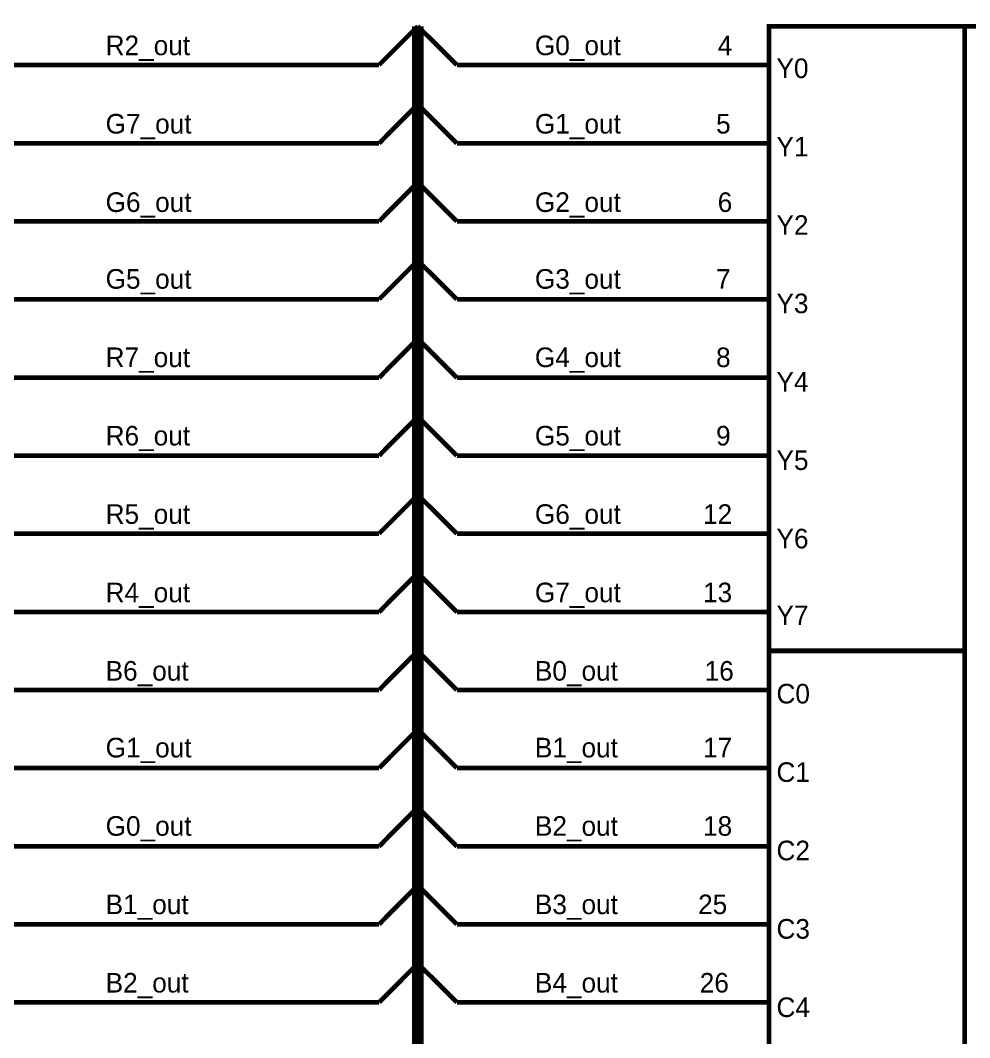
# Model space of a CAD drawing. Header units: inches. Extents: x 0 to 841, y 0 to 594.
# Drawn here: x 577.1 to 637.8, y 455.2 to 520.3 of the extents above; entities that cross this region are included whole.
import ezdxf

# ---------------------------------------------------------------- set-up
doc = ezdxf.new("R2010")
doc.units = ezdxf.units.IN
doc.layers.add('Sheet', color=255, linetype='Continuous')

msp = doc.modelspace()

# ---------------------------------------------------------------- linework, layer by layer
at = {"layer": 'Sheet'}
for points in [[(602.502, 519.972, 0.749, 0.749, 0), (602.502, 519.972, 0.749, 0.749, 0), (602.502, 404.998, 0.749, 0.749, 0)], [(600.02, 517.49, 0.3, 0.3, 0), (602.502, 519.972, 0.3, 0.3, 0)], [(605.011, 517.49, 0.3, 0.3, 0), (602.502, 519.972, 0.3, 0.3, 0)], [(637.518, 519.972, 0.3, 0.3, 0), (637.518, 344.976, 0.3, 0.3, 0)], [(572.504, 517.49, 0.3, 0.3, 0), (577.521, 517.49, 0.3, 0.3, 0)], [(600.02, 517.49, 0.3, 0.3, 0), (577.521, 517.49, 0.3, 0.3, 0)], [(605.011, 517.49, 0.3, 0.3, 0), (620.01, 517.49, 0.3, 0.3, 0)], [(625.001, 517.49, 0.3, 0.3, 0), (620.01, 517.49, 0.3, 0.3, 0)], [(600.02, 512.473, 0.3, 0.3, 0), (602.502, 514.981, 0.3, 0.3, 0)], [(605.011, 512.473, 0.3, 0.3, 0), (602.502, 514.981, 0.3, 0.3, 0)], [(572.504, 512.473, 0.3, 0.3, 0), (577.521, 512.473, 0.3, 0.3, 0)], [(600.02, 512.473, 0.3, 0.3, 0), (577.521, 512.473, 0.3, 0.3, 0)], [(620.01, 512.473, 0.3, 0.3, 0), (605.011, 512.473, 0.3, 0.3, 0), (605.011, 512.473, 0.3, 0.3, 0)], [(625.001, 512.473, 0.3, 0.3, 0), (620.01, 512.473, 0.3, 0.3, 0)], [(600.02, 507.482, 0.3, 0.3, 0), (602.502, 509.99, 0.3, 0.3, 0)], [(605.011, 507.482, 0.3, 0.3, 0), (602.502, 509.99, 0.3, 0.3, 0)], [(572.504, 507.482, 0.3, 0.3, 0), (577.521, 507.482, 0.3, 0.3, 0)], [(600.02, 507.482, 0.3, 0.3, 0), (577.521, 507.482, 0.3, 0.3, 0)], [(605.011, 507.482, 0.3, 0.3, 0), (620.01, 507.482, 0.3, 0.3, 0)], [(625.001, 507.482, 0.3, 0.3, 0), (620.01, 507.482, 0.3, 0.3, 0)], [(600.02, 502.491, 0.3, 0.3, 0), (602.502, 504.973, 0.3, 0.3, 0)], [(605.011, 502.491, 0.3, 0.3, 0), (602.502, 504.973, 0.3, 0.3, 0)], [(572.504, 502.491, 0.3, 0.3, 0), (577.521, 502.491, 0.3, 0.3, 0)], [(600.02, 502.491, 0.3, 0.3, 0), (577.521, 502.491, 0.3, 0.3, 0)], [(620.01, 502.491, 0.3, 0.3, 0), (605.011, 502.491, 0.3, 0.3, 0), (605.011, 502.491, 0.3, 0.3, 0)], [(625.001, 502.491, 0.3, 0.3, 0), (620.01, 502.491, 0.3, 0.3, 0)], [(600.02, 497.474, 0.3, 0.3, 0), (602.502, 499.982, 0.3, 0.3, 0)], [(605.011, 497.474, 0.3, 0.3, 0), (602.502, 499.982, 0.3, 0.3, 0)], [(572.504, 497.474, 0.3, 0.3, 0), (577.521, 497.474, 0.3, 0.3, 0)], [(600.02, 497.474, 0.3, 0.3, 0), (577.521, 497.474, 0.3, 0.3, 0)], [(620.01, 497.474, 0.3, 0.3, 0), (605.011, 497.474, 0.3, 0.3, 0)], [(625.001, 497.474, 0.3, 0.3, 0), (620.01, 497.474, 0.3, 0.3, 0)], [(600.02, 492.483, 0.3, 0.3, 0), (602.502, 494.991, 0.3, 0.3, 0)], [(605.011, 492.483, 0.3, 0.3, 0), (602.502, 494.991, 0.3, 0.3, 0)], [(572.504, 492.483, 0.3, 0.3, 0), (577.521, 492.483, 0.3, 0.3, 0)], [(577.521, 492.483, 0.3, 0.3, 0), (600.02, 492.483, 0.3, 0.3, 0)], [(605.011, 492.483, 0.3, 0.3, 0), (620.01, 492.483, 0.3, 0.3, 0)], [(625.001, 492.483, 0.3, 0.3, 0), (620.01, 492.483, 0.3, 0.3, 0)], [(600.02, 487.492, 0.3, 0.3, 0), (602.502, 489.974, 0.3, 0.3, 0)], [(605.011, 487.492, 0.3, 0.3, 0), (602.502, 489.974, 0.3, 0.3, 0)], [(572.504, 487.492, 0.3, 0.3, 0), (577.521, 487.492, 0.3, 0.3, 0)], [(577.521, 487.492, 0.3, 0.3, 0), (600.02, 487.492, 0.3, 0.3, 0)], [(620.01, 487.492, 0.3, 0.3, 0), (605.011, 487.492, 0.3, 0.3, 0)], [(625.001, 487.492, 0.3, 0.3, 0), (620.01, 487.492, 0.3, 0.3, 0)], [(600.02, 482.475, 0.3, 0.3, 0), (602.502, 484.983, 0.3, 0.3, 0)], [(605.011, 482.475, 0.3, 0.3, 0), (602.502, 484.983, 0.3, 0.3, 0)], [(572.504, 482.475, 0.3, 0.3, 0), (577.521, 482.475, 0.3, 0.3, 0)], [(577.521, 482.475, 0.3, 0.3, 0), (600.02, 482.475, 0.3, 0.3, 0)], [(605.011, 482.475, 0.3, 0.3, 0), (605.011, 482.475, 0.3, 0.3, 0), (620.01, 482.475, 0.3, 0.3, 0)], [(625.001, 482.475, 0.3, 0.3, 0), (620.01, 482.475, 0.3, 0.3, 0)], [(600.02, 477.484, 0.3, 0.3, 0), (602.502, 479.992, 0.3, 0.3, 0)], [(605.011, 477.484, 0.3, 0.3, 0), (602.502, 479.992, 0.3, 0.3, 0)], [(637.518, 479.992, 0.3, 0.3, 0), (625.001, 479.992, 0.3, 0.3, 0)], [(572.504, 477.484, 0.3, 0.3, 0), (577.521, 477.484, 0.3, 0.3, 0)], [(577.521, 477.484, 0.3, 0.3, 0), (600.02, 477.484, 0.3, 0.3, 0)], [(620.01, 477.484, 0.3, 0.3, 0), (605.011, 477.484, 0.3, 0.3, 0)], [(625.001, 477.484, 0.3, 0.3, 0), (620.01, 477.484, 0.3, 0.3, 0)], [(600.02, 472.493, 0.3, 0.3, 0), (602.502, 474.975, 0.3, 0.3, 0)], [(605.011, 472.493, 0.3, 0.3, 0), (602.502, 474.975, 0.3, 0.3, 0)], [(572.504, 472.493, 0.3, 0.3, 0), (577.521, 472.493, 0.3, 0.3, 0)], [(577.521, 472.493, 0.3, 0.3, 0), (600.02, 472.493, 0.3, 0.3, 0)], [(605.011, 472.493, 0.3, 0.3, 0), (605.011, 472.493, 0.3, 0.3, 0), (620.01, 472.493, 0.3, 0.3, 0)], [(625.001, 472.493, 0.3, 0.3, 0), (620.01, 472.493, 0.3, 0.3, 0)], [(600.02, 467.476, 0.3, 0.3, 0), (602.502, 469.984, 0.3, 0.3, 0)], [(605.011, 467.476, 0.3, 0.3, 0), (602.502, 469.984, 0.3, 0.3, 0)], [(572.504, 467.476, 0.3, 0.3, 0), (577.521, 467.476, 0.3, 0.3, 0)], [(577.521, 467.476, 0.3, 0.3, 0), (600.02, 467.476, 0.3, 0.3, 0)], [(620.01, 467.476, 0.3, 0.3, 0), (605.011, 467.476, 0.3, 0.3, 0)], [(625.001, 467.476, 0.3, 0.3, 0), (620.01, 467.476, 0.3, 0.3, 0)], [(600.02, 462.485, 0.3, 0.3, 0), (602.502, 464.993, 0.3, 0.3, 0)], [(605.011, 462.485, 0.3, 0.3, 0), (602.502, 464.993, 0.3, 0.3, 0)], [(572.504, 462.485, 0.3, 0.3, 0), (577.521, 462.485, 0.3, 0.3, 0)], [(577.521, 462.485, 0.3, 0.3, 0), (600.02, 462.485, 0.3, 0.3, 0)], [(605.011, 462.485, 0.3, 0.3, 0), (605.011, 462.485, 0.3, 0.3, 0), (620.01, 462.485, 0.3, 0.3, 0)], [(625.001, 462.485, 0.3, 0.3, 0), (620.01, 462.485, 0.3, 0.3, 0)], [(600.02, 457.494, 0.3, 0.3, 0), (602.502, 459.976, 0.3, 0.3, 0)], [(605.011, 457.494, 0.3, 0.3, 0), (602.502, 459.976, 0.3, 0.3, 0)], [(572.504, 457.494, 0.3, 0.3, 0), (577.521, 457.494, 0.3, 0.3, 0), (577.521, 457.494, 0.3, 0.3, 0), (600.02, 457.494, 0.3, 0.3, 0)], [(605.011, 457.494, 0.3, 0.3, 0), (620.01, 457.494, 0.3, 0.3, 0)], [(625.001, 457.494, 0.3, 0.3, 0), (620.01, 457.494, 0.3, 0.3, 0)]]:
    msp.add_lwpolyline(points, format="xyseb", dxfattribs=at)
msp.add_lwpolyline([(625.001, 519.972, 0.3, 0.3, 0), (665.008, 519.972, 0.3, 0.3, 0), (665.008, 344.976, 0.3, 0.3, 0), (625.001, 344.976, 0.3, 0.3, 0), (625.001, 519.972, 0.3, 0.3, 0)], format="xyseb", close=True, dxfattribs=at)

# ---------------------------------------------------------------- texts
for s, height, p in [('R2_out', 1.2543, (582.512, 518.117)), ('G0_out', 1.2543, (610.002, 518.117)), ('4', 1.254, (621.709, 518.117)), ('Y0', 1.2543, (625.472, 516.654)), ('G7_out', 1.2543, (582.512, 513.1)), ('G1_out', 1.2543, (610.002, 513.1)), ('5', 1.254, (621.604, 513.1)), ('Y1', 1.2543, (625.472, 511.636)), ('G6_out', 1.2543, (582.512, 508.083)), ('G2_out', 1.2543, (610.002, 508.083)), ('6', 1.254, (621.709, 508.083)), ('Y2', 1.2543, (625.472, 506.619)), ('G5_out', 1.2543, (582.512, 503.17)), ('G3_out', 1.2543, (610.002, 503.17)), ('7', 1.254, (621.604, 503.17)), ('Y3', 1.2543, (625.472, 501.602)), ('G4_out', 1.2543, (610.002, 498.153)), ('8', 1.254, (621.604, 498.153)), ('R7_out', 1.2543, (582.512, 498.153)), ('Y4', 1.2543, (625.472, 496.585)), ('R6_out', 1.2543, (582.512, 493.136)), ('G5_out', 1.2543, (610.002, 493.136)), ('9', 1.254, (621.604, 493.136)), ('Y5', 1.2543, (625.472, 491.568)), ('R5_out', 1.2543, (582.512, 488.119)), ('G6_out', 1.2543, (610.002, 488.119)), ('12', 1.2543, (620.768, 488.119)), ('Y6', 1.2543, (625.472, 486.551)), ('R4_out', 1.2543, (582.512, 483.102)), ('G7_out', 1.2543, (610.002, 483.102)), ('13', 1.2543, (620.768, 483.102)), ('Y7', 1.2543, (625.472, 481.639)), ('B6_out', 1.2543, (582.512, 478.085)), ('B0_out', 1.2543, (610.002, 478.085)), ('16', 1.2543, (620.872, 478.085)), ('C0', 1.2543, (625.472, 476.622)), ('G1_out', 1.2543, (582.512, 473.172)), ('B1_out', 1.2543, (610.002, 473.172)), ('17', 1.2543, (620.768, 473.172)), ('C1', 1.2543, (625.472, 471.604)), ('G0_out', 1.2543, (582.512, 468.155)), ('B2_out', 1.2543, (610.002, 468.155)), ('18', 1.2543, (620.768, 468.155)), ('C2', 1.2543, (625.472, 466.587)), ('B1_out', 1.2543, (582.512, 463.138)), ('B3_out', 1.2543, (610.002, 463.138)), ('25', 1.2543, (620.454, 463.138)), ('C3', 1.2543, (625.472, 461.57)), ('B2_out', 1.2543, (582.512, 458.121)), ('B4_out', 1.2543, (610.002, 458.121)), ('26', 1.2543, (620.559, 458.121)), ('C4', 1.2543, (625.472, 456.553))]:
    msp.add_text(s, height=height, dxfattribs=at).set_placement(p)

doc.saveas('drawing.dxf')
